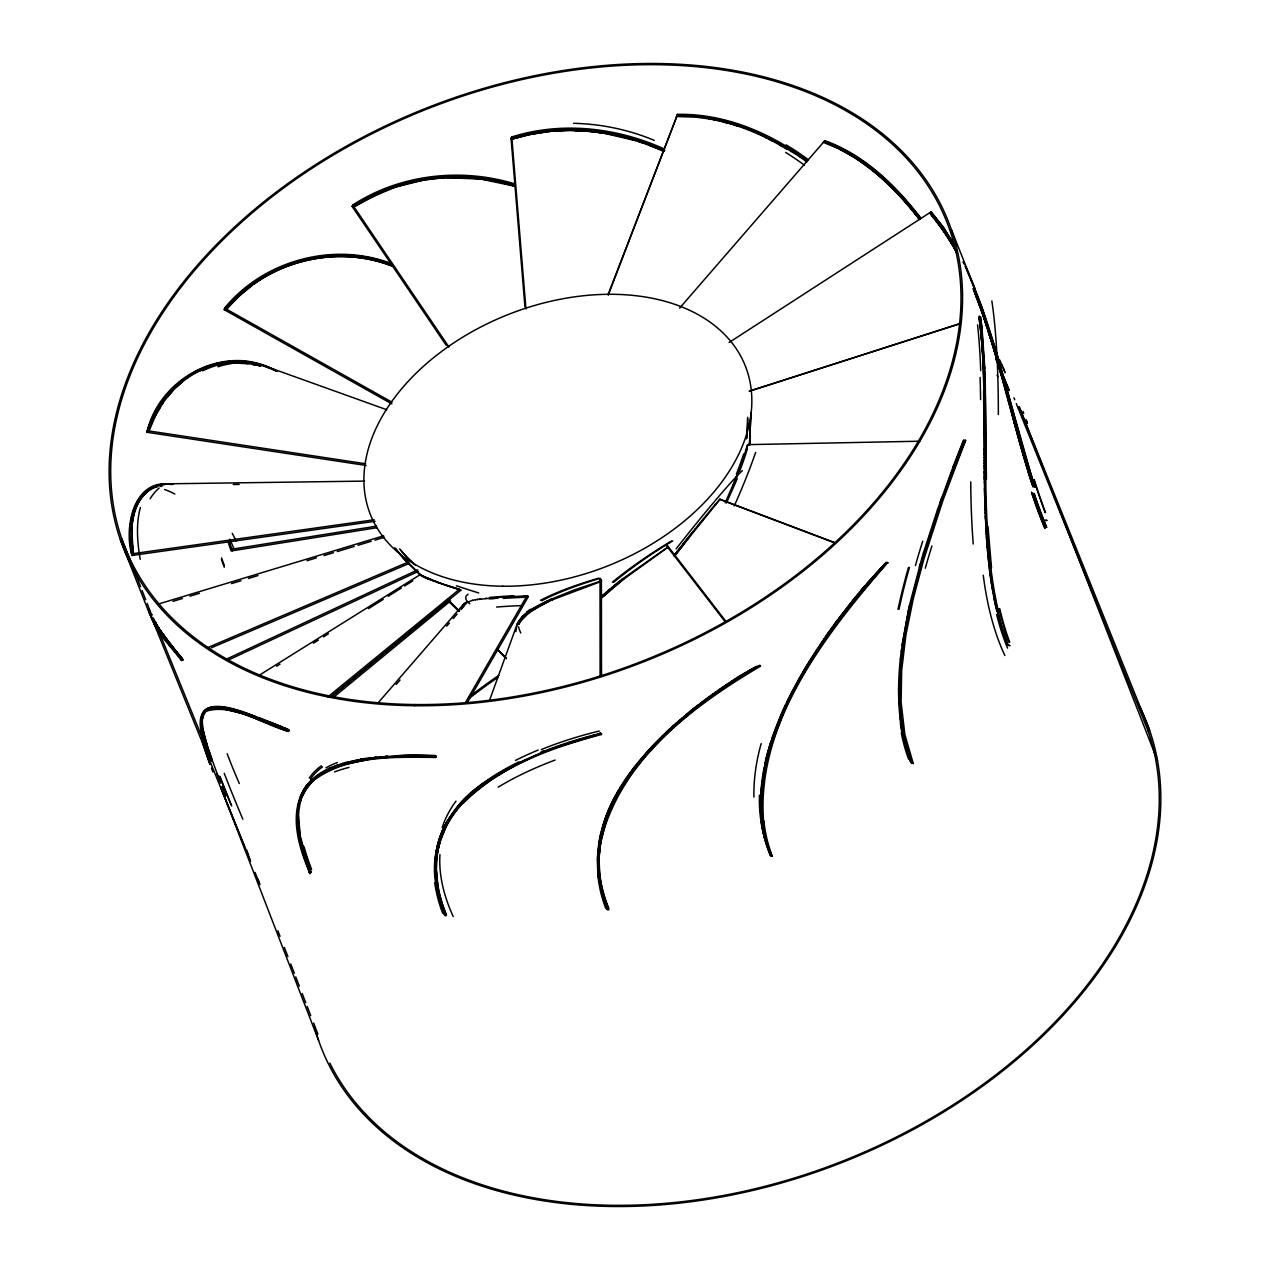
<?xml version="1.0" encoding="UTF-8"?>
<svg xmlns="http://www.w3.org/2000/svg" width="1270" height="1270" viewBox="0 0 1270 1270"><rect width="100%" height="100%" fill="white"/><g stroke="black" fill="none" stroke-linecap="round" stroke-linejoin="round"><path stroke-width="1.5" d="M900.319 659.098C896.747 693.69 898.001 729.79 910.892 762.492L913.257 763.524L904.859 734.631L901.097 702.024L901.636 670.735L905.859 635.349L913.368 598.361L923.988 558.705L943.165 499.745L965.629 440.293L963.597 440.293L962.819 442.182M148.495 608.87C153.067 629.158 169.196 644.557 181.594 660.511L183.055 659.876L182.229 658.479L168.545 641.699M899.731 685.721L900.001 701.929M899.795 691.737L899.779 683.117M447.675 820.452C430.355 848.392 432.578 884.031 444.833 913.447L444.389 914.94L445.722 915.908L446.167 914.4C435.753 888.698 432.086 858.726 443.309 832.628M436.404 867.489C435.959 839.867 449.913 813.594 470.313 795.512M898.604 688.245L900.716 722.979M298.894 802.37C294.322 826.056 301.323 850.805 310.991 872.268L310.039 873.617C298.577 847.074 287.925 812.641 305.8 786.447C338.455 752.396 392.652 755.952 435.721 757.396L436.308 756.348L434.975 755.523L432.451 755.412A183.928 53.959 9.2 0 0 403.447 755.174L364.411 758.571M300.339 802.259C294.799 825.976 302.593 850.186 310.991 872.268L309.435 868.251M131.762 532.209L133.588 555.244L131.62 540.131L131.731 524.7L133.953 511.889L138.255 501.063L144.542 492.601L152.844 486.712L162.449 483.965L172.974 484.394M297.339 814.816L299.529 837.232M298.45 816.023L300.625 838.486M147.114 492.014C133.032 503.872 130.921 524.208 131.985 541.449M899.779 683.133C904.605 598.916 934.196 517.144 965.597 440.293M899.89 683.927L901.795 657.13M131.794 530.669C131.937 513.048 139.176 491.49 158.067 486.426M900.112 675.243L900.446 669.925M227.87 541.337L231.108 550.974L376.634 527.764M232.41 550.767L229.124 541.004M461.947 607.743L464.645 603.298L472.583 600.329M461.962 607.552L462.963 604.822L466.233 602.393M750.935 413.956L749.49 444.564L750.967 412.544M750.38 436.515L749.554 445.024M750.316 436.451L749.443 444.96M202.343 719.153L203.613 713.724L206.931 709.914L212.455 708.057L220.377 708.104L244.761 714.216L288.242 731.409L289.354 730.504L283.861 727.567M900.303 659.13L901.24 650.97M901.97 653.764L908.955 612.045L920.242 566.912M599.948 846.217L598.868 862.394L599.916 878.554M901.24 650.986L909.177 606.393L921.766 558.482M903.018 645.557L910.177 606.425M901.97 645.493L909.193 606.361M297.91 807.704L298.101 806.339M600.091 845.264L606.631 819.023M437.182 853.535L440.341 840.613L445.437 828.278M299.228 807.545L299.45 806.196M599.742 838.248L597.519 857.726L598.487 877.935M765.08 762.873L760.746 793.226L761.556 820.865M764.048 767.747C758.714 796.75 757.793 830.659 772.192 856.313L768.731 850.456M601.599 836.676L599.011 856.52L599.773 876.951M391.906 403.923L224.266 309.705L224.599 308.134C263.89 259.985 334.407 241.125 392.24 263.954M394.272 266.875C336.28 242.872 264.922 261.795 225.457 310.372C262.43 261.477 333.343 242.237 390.747 263.938M600.662 833.977L597.821 855.377L598.154 874.871M600.281 837.533C607.727 796.719 635.111 762.667 664.035 734.314M765.032 763.048L765.635 760.397M522.272 616.76L517.223 623.872L515.842 631.619M602.17 835.93C623.633 757.777 693.833 705.533 760.476 666.178L759.889 665.417C744.188 671.735 729.567 682.974 715.121 692.452M765.572 760.682C777.208 712.549 802.529 669.036 830.977 628.952M149.177 609.33C152.606 629.507 170.323 644.271 181.594 660.511M298.879 802.386L299.942 798.576M766.143 758.317L769.414 746.347M601.266 833.231C616.918 775.144 663.305 731.917 710.105 697.325M747.49 445.643L747.76 444.675M300.339 802.275C303.927 787.241 316.055 775.748 329.851 769.683M919.321 566.912L920.115 564.102M921.75 558.514L923.433 552.926M746.03 450.723L746.347 449.675M923.417 552.958L937.45 509.873M300.688 801.005L301.069 799.751M926.846 544.703L931.18 531.098M770.144 743.934L770.922 741.521M516.445 626.015C519.875 615.966 529.796 610.33 538.512 605.345M931.164 531.114L947.912 482.679M771.827 742.966L784.511 710.073M299.926 798.592C304.403 783.638 317.436 772.986 331.502 767.35M935.593 517.731L936.482 515.08M771.716 739.092L783.241 709.851M937.435 509.905L953.167 466.693M742.871 459.47L747.57 444.643L919.766 441.214M366.077 465.455L146.955 432.276C159.671 386.048 209.867 351.06 257.461 365.347M742.871 459.486L742.061 461.788M940.086 502.317L941.848 497.348M146.955 432.181C159.274 377.523 225.996 341.789 276.447 371.046M942.642 497.332L944.404 492.411M489.347 700.865L516.287 626.57M742.061 461.788L737.06 474.932M300.339 797.369L300.784 796.163M947.896 482.727L957.945 456.12M606.996 818.023L614.87 800.036M948.769 480.346L949.643 477.996M951.389 473.281L952.23 471.059M608.108 294.513L677.577 114.364C724.757 113.411 770.239 132.874 807.625 160.607M608.251 295.116L677.577 114.364M736.933 476.266L738.521 472.218M957.945 456.089L959.548 452.009M737.473 474.901L737.997 473.567M959.548 452.025L963.597 440.293M737.584 473.615L733.06 484.68M735.394 479.06L735.949 477.679M735.298 480.362L734.171 483.14M733.06 484.695L725.218 502.793M302.403 796.115L306.594 788.337L313.277 780.542M513.937 183.642C460.439 167.465 399.844 174.45 352.727 205.01L352.123 206.391L446.262 345.376M515.398 185.087C461.677 168.704 398.796 174.689 352.806 207.423L381.317 192.389M443.659 831.818C452.374 811.578 468.376 795.433 486.061 782.749M784.384 707.374L785.527 704.898M785.638 707.596L798.131 682.847M154.892 417.036L148.463 432.498L149.161 428.863A183.928 117.697 70.1 0 1 159.75 406.67L161.83 403.32M301.768 793.813L306.927 785.13L312.118 779.415M786.702 702.421L805.386 667.845L829.278 631.333M137.128 503.269L143.065 494.173M154.876 417.068L155.797 415.226M794.02 690.531C773.351 730.377 757.491 775.668 762.905 821.198M155.781 415.258L156.734 413.433M615.617 795.449C602.043 819.864 594.741 848.392 598.345 876.348M795.099 688.229C817.88 646.239 846.137 607.282 878.284 571.96M156.718 413.464L159.687 408.257M519.668 622.522L518.668 624.475L521.002 620.506M616.982 796.068L630.682 774.351M478.187 786.876C447.834 808.879 428.72 847.28 435.959 884.857M446.707 822.119C438.674 836.089 434.737 852.297 435.086 868.378M798.624 681.752L818.674 648.748L845.09 611.6M157.67 411.718L162.83 403.32M616.696 793.528L630.73 771.89M434.372 756.555L434.975 755.523M465.614 702.326L526.907 595.932L528.431 596.44L467.011 703.056M447.183 821.753L450.786 815.546M448.183 820.102L458.025 806.037M664.194 148.955C616.903 127.508 561.721 121.142 511.778 136.969L511.048 138.081L524.954 307.007M511.889 138.208L511.159 139.335L530.939 134.239L551.196 131.27L569.944 130.397L589.994 131.366M520.16 621.728L527.336 614.045L539.972 605.806M161.83 403.32C182.594 368.935 227.854 351.711 265.763 366.3L386.636 409.702M162.798 403.352C172.561 388.826 186.182 376.714 202.311 369.745M308.943 872.363L309.912 870.998L308.356 866.981M451.437 815.197C475.377 782.193 513.778 763.318 550.974 749.205M830.548 629.555L832.675 626.586M832.279 627.126L837.867 619.522M834.025 624.729L857.615 594.408M841.756 615.982C798.719 675.291 754.602 745.633 762.302 822.277M838.978 618.045L855.901 596.487M674.783 555.847L676.751 553.275M632.222 769.874L649.605 749.078M842.454 615.251L850.154 605.091M673.767 555.847L677.942 550.45M676.227 553.958L682.704 545.624M674.767 554.545L678.878 549.259M677.736 552.005L678.72 550.736M635.048 768.461L649.589 751.046L665.385 734.743M679.879 549.243L684.72 543.052M845.995 610.632L851.852 602.948M678.704 549.481L679.799 548.084M679.704 548.195L683.752 543.084M683.593 544.481L685.736 541.766M682.625 544.512L684.784 541.798M685.482 542.1L689.292 537.289M686.752 540.48L687.784 539.194M684.514 542.131L685.816 540.512M688.816 537.908L720.106 499.237L835.009 542.703M686.419 539.75L687.387 538.543M685.467 540.941L690.991 534.083M851.376 603.806L887.333 562.785C827.611 632.428 755.348 721.868 763.651 822.611M853.138 601.345L877.84 572.452L887.238 562.467L888.333 562.88M167.481 396.97L172.498 391.112M688.34 537.353L689.308 536.162M691.959 532.876L693.166 531.4M690.277 534.956L692.198 532.574M692.928 531.67L695.087 529.034M694.88 529.272L698.754 524.526M699.722 523.335L703.675 518.525M714.756 505L719.979 499.237M697.96 525.494L699.865 523.161M703.564 518.652L715.296 504.333M857.456 594.582L864.648 586.057M521.779 619.506L529.145 612.632M861.06 590.28L880.872 568.007L887.238 562.467L884.11 565.721M224.266 309.705C263.604 262.049 333.296 241.665 391.462 264.192M225.457 310.372L238.093 297.116L251.857 285.655M679.625 308.118L824.849 140.652C864.505 154.908 895.731 185.499 921.004 218.281M377.762 703.262L463.439 604.298M315.293 777.907L317.865 774.938M396.161 684.498L400.05 680.021M446.675 626.142L449.342 623.046M453.2 618.585L457.073 614.108M460.915 609.679L464.852 605.155M866.457 583.962L886.254 562.372L887.333 562.785M225.79 308.8L238.458 295.592L252.27 284.131M459.311 804.561C475.694 786.098 496.935 772.716 518.89 761.825M650.97 749.522C619.284 783.066 594.535 828.103 599.599 875.538M652.224 748.157L669.353 730.964M650.859 747.712L668.004 730.552M880.078 570.024L881.872 568.103M463.106 803.418C500.158 766 551.672 747.633 601.535 734.489L600.154 732.965L601.535 734.489M916.257 214.757C891.715 183.88 861.584 155.337 823.833 141.811C859.314 155.75 891.937 183.864 915.972 215.043M824.849 140.652L824.341 141.16C864.076 155.305 895.398 185.833 920.734 218.583M143.812 493.347L152.765 486.743L163.465 483.87L364.569 481.108M601.202 598.313L623.951 578.914M522.811 616.22L527.717 612.092M666.575 733.6L671.37 729.091M665.21 733.203L670.02 728.678M176.482 387.064L182.039 382.143M603.155 596.471L611.584 588.962M601.805 596.281L610.251 588.804M670.671 729.742L673.402 727.234M669.29 729.345L674.1 724.979M602.361 595.757L622.649 578.803M671.37 727.44L693.023 709.009L715.978 691.864M672.751 727.821L696.547 707.628L722.154 688.8M471.122 794.782L492.903 778.05L521.335 761.984M674.418 726.297L675.449 725.376M676.481 724.456L677.513 723.535M675.132 724.043L676.18 723.122M678.561 722.614L679.609 721.693M677.227 722.201L678.275 721.297M680.672 720.773L681.72 719.852M679.323 720.376L680.387 719.455M314.135 780.034C286.766 804.069 298.656 844.359 310.039 873.617M682.8 718.931L690.515 712.486M681.45 718.55L682.546 717.614M612.68 588.042L613.775 587.105M683.641 716.693L684.736 715.772M611.346 587.883L612.457 586.962M180.784 381.714L185.15 378.254M685.848 714.851L686.959 713.931M614.902 586.184L621.713 580.676M318.595 1040.416L221.599 789.416L222.901 788.352L222.171 786.86L220.885 787.924L244.634 846.693M332.343 696.166L449.644 599.583M334.597 696.404L450.58 600.9M314.341 779.859C349.044 754.904 394.954 757.206 435.721 757.396M613.569 586.026L620.411 580.549M287.099 730.282L288.211 729.361L265.478 720.28M327.946 696.849L459.391 589.312L460.899 590.169L332.248 695.42M688.07 713.01L689.181 712.105M691.626 711.565L692.753 710.66M690.293 711.2L691.42 710.295M693.88 709.755L695.007 708.85M692.547 709.39L698.262 704.898M696.15 707.946L699.579 705.263M623.062 579.628L668.036 547.211M621.776 579.485L667.639 547.195M479.076 786.178L482.743 783.415M700.881 704.247L705.279 700.913M699.516 703.929L703.913 700.595M705.263 699.595L708.803 696.992M706.58 699.945L737.06 678.974M711.295 696.468L712.486 695.611M709.978 696.119L711.168 695.261M713.676 694.753L714.867 693.896M712.375 694.404L713.565 693.563M716.074 693.039L717.28 692.182M253.825 284.21C293.576 255.27 348.123 248.317 393.795 266.716M487.013 782.066L511.604 766.969L540.036 753.554M254.238 282.702L260.255 278.638M718.725 691.166L729.837 683.641M717.391 690.864L728.52 683.339M722.709 688.372L734.568 680.561M188.182 376.079L189.738 375.063M731.949 682.26L742.617 675.513M729.123 342.471L931.18 211.804L943.34 227.139L954.421 244.84M730.647 681.958L741.331 675.227M352.123 206.391L376.095 193.342L402.463 183.817M352.806 207.423L365.744 199.819M533.241 609.806L549.577 600.98M353.409 206.042L373.967 194.627L396.97 185.499M735.584 679.926L759.889 665.417M258.969 675.418L420.354 574.564M368.443 608.663L383.254 599.376M388.175 596.281L401.336 588.026M404.638 585.962L412.861 580.803M276.638 666.258L280.003 664.146M313.404 643.192L318.405 640.048M323.421 636.921L328.422 633.778M531.812 609.283L548.1 600.567M737.711 678.577L759.222 665.909L760.476 666.178M261.112 277.892C299.529 253.73 349.282 248.983 391.604 265.319M743.347 673.989L745.887 672.465M746.919 672.909L757.714 666.623M747.792 671.338L756.46 666.353M541.004 605.266L553.228 599.297M539.528 604.806L551.783 598.9M196.056 371.316L197.66 370.459M367.951 198.66L394.954 187.261L422.656 180.308M522.462 761.428L525.875 759.809M199.041 371.253L200.676 370.475M226.33 659.209L417.751 569.849M228.394 660.019L418.259 571.389M527.018 759.269L528.177 758.73M550.736 600.44L601.408 581.374M549.259 600.027L573.357 590.248L600.377 581.2M328.628 768.62L330.041 767.985M529.336 758.206L537.623 754.57M180.864 659.289L182.229 658.479M206.899 647.97L407.797 562.277L409.083 563.483L211.312 647.827M202.581 368.157L204.232 367.459M539.036 753.967L542.481 752.538M331.486 767.366L342.424 763.461M540.004 753.316L548.561 750.125M541.115 751.903L543.576 750.919M383.73 191.389C425.006 174.546 471.995 173.291 514.54 186.182L481.092 179.086L446.421 177.705M542.385 752.364L553.418 748.284M334.502 766.159L337.582 765.032M549.656 749.538L600.154 733.949M552.418 748.649L555.895 747.363M205.899 366.792L209.264 365.585M554.958 747.712L563.388 744.712M557.53 746.776L565.69 743.934M565.499 743.998L568.182 743.093M568.007 743.156L582.152 738.743M749.506 391.049L959.025 323.882M978.9 317.5L980.408 317.024L982.075 329.041L984.837 368.443M749.268 391.287L959.199 323.977M981.805 342.837L979.122 317.595L980.615 317.103L981.853 326.962M569.071 742.744L599.091 734.108M511.159 139.335L528.161 134.826L545.56 131.889M342.011 765L373.745 758.396M511.048 138.081C561.181 122.095 616.601 128.492 664.067 150.082M397.812 185.071L417.735 180.086M159.306 603.774L383.635 535.813M172.99 601.329L182.435 598.472M189.992 596.17L199.422 593.312M231.521 583.597L240.967 580.739M248.507 578.437L257.953 575.58M307.038 560.705L316.468 557.847M324.025 555.561L333.47 552.704M337.248 551.561L354.235 546.417M358.013 545.274L371.221 541.258M374.999 540.115L384.445 537.258M342.392 763.461L345.773 762.492M156.543 486.458C128.619 495.411 127.651 531.447 131.969 555.466L375.079 521.271M584.629 738.013L601.535 733.504M403.844 183.436L414.941 180.673M345.789 762.492L364.426 758.571M214.471 364.014L217.964 363.172M348.805 763.048L350.568 762.587M1017.699 407.511L1019.318 406.956L1157.51 760.667M217.646 364.76L215.9 365.157L231.775 362.855L249.603 363.839M472.583 600.329L475.567 599.726M416.179 180.356L423.339 179.038M356.632 759.952L358.553 759.587M418.814 179.832L440.865 176.927L462.28 176.355M475.551 599.726L502.555 597.011M360.521 759.222L362.49 758.889M424.053 180.07L425.466 179.848M424.736 178.816L426.148 178.594M231.235 549.323L376.618 526.145M477.187 599.44L478.028 599.313M367.681 759.238L369.681 758.936M426.863 179.626L431.07 179.054M159.528 485.823L160.544 485.664M161.036 485.791L162.036 485.648M427.545 178.371L434.562 177.467M171.894 484.489C134.128 477.504 123.952 526.002 131.54 553.895L374.158 519.779M479.79 599.043L480.695 598.932M371.713 758.65L402.558 756.19M432.467 178.88L439.515 178.165M374.523 757.19L376.618 756.952M548.068 131.588C587.645 127.238 628.015 135.08 664.131 151.463M485.632 598.345L486.68 598.233M435.975 177.308L442.976 176.72M489.267 598.821L491.331 598.614M494.586 598.329L498.015 598.059M495.713 598.233L496.856 598.154M385.286 756.158L387.525 755.983M440.896 178.054L442.278 177.959M388.826 756.904L391.081 756.761M443.659 177.863L445.04 177.784M502.539 597.011L526.907 595.932M444.357 176.625L445.738 176.546M506.397 596.805L507.603 596.741M395.7 756.475L398.018 756.364M447.119 176.482L448.5 176.419M520.43 596.773L521.748 596.709M527.082 596.503L528.431 596.44M402.511 756.19L409.511 755.999M449.882 176.371L459.534 176.292M676.878 115.173C724.106 114.125 769.636 133.509 807.101 161.195M233.267 484.505L239.189 484.426M409.464 755.999L411.861 755.967M411.813 755.967L416.592 755.936M416.623 755.936L436.308 756.348M1044.924 520.382L1046.623 520.382M1045.289 520.398L1046.972 520.414M419.005 755.952L421.434 755.967M572.087 129.397L574.945 129.445M1007.396 645.096L1009.761 645.573L1007.396 645.096L1004.3 636.762L995.299 604.377M460.772 176.466L487.537 178.721L512.683 184.277M463.613 176.562L489.267 179.245L514.398 185.134M241.062 361.315L258.81 364.157L277.479 371.396M240.728 362.887L247.856 363.569M696.23 117.205L676.386 116.475L679.545 115.633A183.928 155.686 45.3 0 1 709.39 118.142L740.077 126M696.198 117.205L708.739 118.856M591.423 131.508L592.852 131.651M594.265 131.81L595.693 131.985M597.106 132.159L601.377 132.763M146.939 430.657L365.601 463.772M602.043 131.794L630.872 138.081L657.717 147.495M602.79 132.969L635.603 140.605M708.676 118.856C736.584 123.523 763.143 134.636 787.162 149.447M432.435 580.199L419.989 574.58L402.034 556.72L395.891 549.021M713.676 119.761L716.185 120.269M254.921 364.855L251.397 364.141L256.635 365.252M771.446 855.059L770.096 854.726M723.948 122.063L726.535 122.745M258.381 365.697L260.128 366.173M460.899 590.169L444.167 584.899M259.159 365.823L260.858 366.331M459.391 589.312L436.817 582.327M456.962 588.566L453.422 587.454M734.25 124.984L736.822 125.809M452.676 587.216L446.516 585.216M638.334 141.478L644.049 143.399M440.849 583.295L443.754 584.295M441.817 583.628L442.77 583.962M254 716.931C239.84 714.137 205.518 695.452 202.279 720.328C202.66 733.758 207.677 746.49 211.852 759.111M740.045 125.984L757.73 132.937M440.753 583.263L424.815 577.056M255.445 717.423L259.128 718.741M257.397 718.121C243.014 715.581 197.501 691.213 201.787 724.043M438.88 582.597L439.801 582.93M823.341 142.319L838.263 148.526L853.075 156.67M256.318 716.915C202.978 694.706 188.039 707.311 209.867 758.793M645.493 143.923L646.938 144.431M263.557 719.566C232.362 707.596 184.674 689.419 206.851 744.95M259.048 718.709L268.526 722.217M437.975 582.279L432.943 580.898M265.763 366.3L269.161 367.586M258.048 717.534L281.718 726.678M823.833 141.811L838.724 148.034L853.503 156.226M260.906 719.376L278.622 726.138M436.372 581.692L428.895 579.311M648.367 144.97L659.717 149.511M745.141 127.81L747.665 128.762M719.455 499.269L834.12 542.655M270.494 722.963L289.354 730.504L280.733 726.98M652.05 145.209L664.766 150.574L661.924 149.304M750.189 129.762L752.713 130.778M429.197 579.422L421.132 575.707L423.116 576.77M288.242 731.409C261.842 723.948 231.712 702.135 204.264 711.787C195.548 726.646 206.708 745.03 210.598 760.285M428.292 579.056L423.72 577.056M659.114 148.082L660.527 148.685M661.114 150.114L663.908 151.352M606.441 907.732L608.012 909.828L606.584 909.193L606.076 904.145M757.761 132.953L777.97 143.081L799.814 156.781M760.333 134.112L762.873 135.303M423.497 576.453L419.989 574.58M274.193 369.776L275.844 370.57M764.778 137.128L767.302 138.382M767.937 137.763L770.445 139.049M769.826 139.652L772.35 140.97M224.599 308.134L391.922 402.177M779.796 145.082L782.272 146.51M790.194 150.384L792.591 151.94M855.091 157.94C879.967 173.879 900.779 195.421 918.797 218.662M855.52 157.496C880.364 173.514 901.128 195.12 919.115 218.424M799.783 156.766L802.195 158.448M802.164 158.432L806.894 161.861L804.545 160.147M446.167 914.4L444.833 913.447M913.257 763.524L910.892 762.492L909.336 758.412M409.083 563.483L405.32 560.038L420.259 574.77L402.733 557.466M407.797 562.277L404.066 558.816M447.834 600.726L459.089 611.299M451.104 602.901L459.359 611.029M447.342 599.503L458.533 610.695M497.697 649.875L506.079 658.273M497.888 649.843L506.254 658.241M403.368 558.133L394.764 547.703M496.681 648.922L506.381 658.733M931.005 212.058L943.213 227.346L954.341 244.999M929.64 212.947L936.387 220.901M930.974 214.424L946.547 235.204M183.055 659.876L176.53 651.716M181.864 658.495L176.26 651.827M181.038 657.098L178.737 654.383M177.657 653.51L169.323 643.144M175.133 650.446L163.195 634.444M174.339 649.033L163.639 635.079M936.546 220.662L929.815 212.693L940.292 225.663L950.278 241.237M917.75 217.297L919.496 219.567M918.019 216.995L919.766 219.266M667.544 545.719L725.694 621.093M666.448 545.655L724.503 620.919M937.498 222.313L944.07 231.458M168.418 641.969L161.48 632M937.657 222.091L953.357 246.237M167.656 640.524L160.877 631.111M163.481 635.27L162.322 633.206M161.782 632.857L160.671 630.809M161.592 632.587L157.115 625.681M161.369 632.269L160.131 629.999M352.727 205.01L448.913 346.996M160.591 631.095L154.892 621.824M159.829 629.968L158.432 627.396M159.512 629.079L158.782 627.952M945.15 233.061L955.262 249.984M158.766 628.317L155.702 622.919M158.417 627.777L155.575 622.713M947.388 236.188L953.294 246.428M156.813 625.173L154.67 621.093M950.849 241.887L955.342 249.841M154.511 620.808L155.829 623.491M155.289 622.221L154.765 621.268M953.881 247.475L954.484 248.539M953.945 247.301L955.707 250.523M955.072 249.619L955.659 250.698M956.246 251.793L956.834 252.889L956.294 251.619M154.257 620.347L153.559 618.998M153.686 619.268L154.162 620.173M154.337 620.776L153.464 619.046M153.972 620.062L153.543 619.22M153.13 618.141L152.733 617.331M965.263 266.208L981.916 307.165L998.585 359.474M965.295 266.113C997.252 336.756 1011.015 413.591 1034.986 486.981M999.792 360.045L1001.728 364.823M1001.808 364.649L1002.713 367.109M1002.792 366.935L1004.649 371.634M1003.268 368.078L1003.76 369.205M1004.237 370.348L1005.141 372.761M151.717 615.045L151.305 613.997M155.321 622.602L211.773 761.301M216.98 774.081L220.694 783.209M153.829 623.173L249.809 859.298M1013.952 397.812L1014.73 399.748M246.126 850.36L250.571 861.377M255.032 872.395L258.747 881.571M1019.27 407.114L1149.62 730.361M1148.175 731.123L1016.27 403.574M951.357 229.584L974.884 288.512M973.122 288.449L973.63 289.703M163.465 483.87L163.973 485.156M973.677 289.83L974.169 291.084M973.455 289.274L974.677 292.354M1008.174 645.096L1001.204 624.681L995.315 600.774M121.777 538.877L131.921 564.69M133.366 568.373L140.605 586.803M142.065 590.486L145.685 599.71M147.13 603.393L150.749 612.616M120.332 539.639L149.955 614.982M912.13 763.397L905.208 741.299L900.954 715.867M974.122 290.957L977.122 298.767M220.012 781.352L208.978 751.443M974.614 292.227L975.662 294.91M222.171 786.86L225.742 796.084M246.459 849.598L248.602 855.139M257.889 879.126L260.033 884.65M277.892 930.783L280.035 936.323M284.321 947.388L287.893 956.612M290.751 963.993L294.322 973.217M295.751 976.916L299.323 986.139M302.181 993.521L305.752 1002.744M307.181 1006.427L310.753 1015.667M313.611 1023.048L317.897 1034.113M974.471 291.878L976.63 297.466M975.106 293.497L981.44 310.61L977.471 299.752M151.209 613.759L151.765 615.188L151.416 614.204M910.463 758.539L912.019 762.619C902.7 739.092 899.477 713.534 899.684 688.34M976.566 297.355L980.472 307.896M976.471 297.116L977.614 300.069M977.535 299.942L979.059 303.974M978.964 303.847L980.011 306.594M979.916 306.483L983.726 317.214M980.853 309.118L981.885 311.88M981.313 310.436L983.393 316.262M981.774 311.769L982.805 314.547M982.234 313.103L982.694 314.436M209.756 753.713L209.233 752.189M983.155 315.77L989.965 336.375M983.615 317.119L985.075 321.231M209.026 751.602L207.994 748.506M984.059 318.468L984.949 321.119M208.724 750.697L208.232 749.221M984.25 319.008L985.949 323.882M985.202 321.866L988.568 331.93M1033.256 486.791L1031.24 480.536M202.216 726.948L208.042 748.617M985.822 323.786L986.695 326.453M986.139 324.739L987.076 327.628M1034.637 486.95L998.395 359.41M1032.907 486.791L1032.002 483.997M1032.732 485.188L1031.605 481.711M1031.637 482.838L1032.145 484.457M1031.399 482.124L1029.779 476.98M1031.78 483.283L1030.145 478.155M987.568 329.136L989.425 334.629M1030.859 479.361L1031.367 480.949M987.996 330.517L995.299 353.965M1030.494 478.187L1030.986 479.774M988.425 331.835L991.949 342.757M1030.113 477.012L1030.621 478.584M989.266 334.534L990.87 339.296M1029.859 476.186L1029.002 473.44M1030.24 477.393L1029.383 474.631M1029.399 475.79L1029.906 477.377M1029.033 474.599L1029.525 476.186M990.108 337.248L991.775 342.217M1028.637 472.234L1029.113 473.789M1028.779 473.773L1027.922 470.995M1029.16 474.98L1028.303 472.202M1028.271 471.027L1028.748 472.583M990.949 339.947L993.553 348.075M1027.525 468.614L1028.001 470.138M1027.906 469.821L1028.367 471.361M1027.557 469.789L1028.033 471.345M991.775 342.678L992.6 345.392M1027.16 467.392L1027.62 468.916M1027.287 468.9L1026.096 464.915M1027.668 470.122L1026.462 466.138M992.775 345.488L993.6 348.218M1026.874 466.455L1026.065 463.725M1027.255 467.693L1026.43 464.947M993.394 348.059L995.14 353.965M1025.763 462.74L1024.969 460.042M1026.144 463.979L1025.334 461.264M1025.366 462.47L1025.811 463.963M1025.731 463.693L1026.176 465.201M1025.001 461.232L1025.446 462.724M994.235 350.869L1001.284 375.491M1024.604 458.787L1025.033 460.248M1024.239 457.549L1024.652 458.994M1024.271 458.756L1024.699 460.232M1024.636 459.994L1025.065 461.486M996.029 356.441L996.839 359.188M995.045 353.6L997.887 362.823M1024.287 457.74L1023.509 455.057M1023.906 457.517L1024.334 458.978M995.839 356.346L998.744 365.792M1023.144 453.803L1023.556 455.216M1023.541 456.263L1023.969 457.724M1023.175 455.025L1023.604 456.454M1022.413 451.294L1023.191 453.946M1022.461 452.501L1022.874 453.93M1022.826 453.771L1023.239 455.2M1022.445 451.39L1017.873 435.181M1022.128 451.374L1021.016 447.437M1022.096 451.247L1022.493 452.66M997.426 361.855L999.585 368.76M998.204 364.585L1000.427 371.729M1020.286 444.881L1021.397 448.818M998.982 367.316L1000.522 372.777M999.966 370.126L1001.506 375.587M1019.874 442.373L1020.239 443.643M1019.159 439.801L1019.524 441.087M1019.556 442.309L1020.635 446.103M1001.252 374.682L1002.268 378.317M1018.334 437.928L1019.207 441.023M1019.096 440.674L1019.874 443.405M133.556 555.133L132.62 550.18M131.969 555.466L131.54 553.895M1002.093 377.65L1003.792 383.778M1001.062 374.713L1002.046 378.222M1016.984 432.022L1018.08 435.912M1017.397 434.562L1018.476 438.452M1001.887 377.682L1002.792 380.952M1003.729 383.588L1005.364 389.509M1013.254 418.449L1016.333 429.641M1016.27 429.403L1017.095 432.419M1002.713 380.651L1003.554 383.683M1015.54 426.768L1015.905 428.085M1016.683 431.943L1017.572 435.181M1016.048 429.657L1016.81 432.419M1005.284 389.239L1006.983 395.414M1003.522 383.603L1005.141 389.525M1014.873 425.371L1016.317 430.641M1006.777 394.684L1008.269 400.113M1012.492 415.623L1013.73 420.179M1005.046 389.144L1005.951 392.493M1007.793 398.367L1012.65 416.211M1014.159 422.735L1015.286 426.879M1005.776 391.858L1006.761 395.446M1012.714 417.433L1014.524 424.085M1006.523 394.573L1013 418.465M998.522 612.061C980.091 531.765 988.124 448.627 984.409 367.046M997.68 611.426L996.331 605.568M996.918 611.442L995.823 606.742M995.616 605.79L995.045 603.186M996.125 604.663L995.061 599.567M995.093 603.361L994.061 598.361M994.299 599.567L994.553 600.774M994.823 598.361L995.093 599.742M994.585 597.138L994.854 598.503M994.077 598.424L993.124 593.423M992.156 583.232L994.6 597.249M994.108 594.693L994.346 595.916M993.124 593.455L992.664 590.883M992.457 589.613L992.68 590.979M992.235 588.327L992.473 589.74M993.013 588.486L992.362 584.517M992.013 587.042L992.251 588.486M991.806 585.756L992.045 587.232M991.6 584.47L991.838 585.978M991.394 583.184L991.632 584.724M991.949 581.93L992.188 583.47M991.441 583.454L990.616 577.961M991.743 580.628L991.981 582.2M991.235 582.184L990.425 576.644M437.737 884.174L436.467 871.188M436.404 883.253L435.404 874.855M991.791 580.93L990.632 572.722M991.6 579.66L990.346 570.484M979.122 317.595L980.599 329.613M990.489 577.072L989.552 570.008M990.314 575.786L989.266 567.722M990.457 571.389L989.679 564.975M901.224 718.312L901.827 723.09M990.124 568.706L989.362 562.213M989.393 568.674L987.425 549.751M991.505 567.833L987.981 526.336M989.076 566.007L986.965 544.227M132.715 549.18L132.128 543.338M989.489 563.356L987.901 547.037M989.06 559.324L989.203 560.673M981.646 327.231L985.218 378.635L986.441 479.187M988.917 557.975L987.457 541.512M980.805 331.66L982.615 354.409M900.7 713.438L901.065 716.772M900.493 710.994L900.827 714.343M987.282 548.148L986.758 541.464M511.778 136.969L525.939 308.959M987.758 545.306L985.837 512.858M900.303 708.533L900.605 711.883M987.361 540.115L987.06 535.956M986.838 542.449L985.298 515.906M986.647 540.067L986.361 535.908M982.107 346.821L983.186 365.252M900.414 709.422L900.001 703.564M435.277 873.014L435.34 873.935M986.885 533.162L986.965 534.559M986.187 533.114L986.282 534.511M986.711 530.352L986.79 531.765M986.012 530.304L986.107 531.717M982.678 355.584L982.742 356.775M986.631 528.955L986.393 524.716M985.853 527.494L985.933 528.907M900.255 706.945L899.7 693.483M982.821 357.965L982.885 359.172M985.71 524.669L985.79 526.082M982.948 360.378L983.012 361.585M983.059 362.823L984.313 407.067M986.107 519.144L985.393 499.602M983.234 366.49L983.393 370.221M985.441 519.097L985.187 512.874M982.774 363.966L982.869 366.427M983.44 371.491L983.583 375.285M985.758 510.794L985.552 505.206M985.202 513.509L984.488 488.251M985.091 510.731L984.901 505.127M983.631 376.555L983.678 377.841M983.71 379.127L983.758 380.413M985.504 503.698L985.314 496.792M983.79 381.698L983.837 383M984.869 503.73L984.377 482.235M983.869 384.286L983.901 385.604M985.329 497.57L985.171 491.172M983.932 386.905L983.964 388.223M985.25 494.506L985.044 485.267M983.996 389.541L984.028 390.858M984.059 392.192L984.202 400.082M983.599 390.779L984.091 449.961M984.996 482.187L985.06 485.505M984.996 482.679L984.869 474.25M984.917 477.044L984.949 479.822M984.234 401.431L984.266 404.241M984.901 476.012L984.774 465.884M984.393 482.584L984.298 476.075M984.345 479.727L984.282 474.154M984.282 405.4L984.409 416.179M984.329 408.083L984.361 410.766M984.377 412.75L984.456 421.624M984.25 471.361L984.282 474.536M984.266 472.996L984.218 468.392M984.742 462.185L984.79 466.788M984.726 460.311L984.742 463.106M984.187 465.788L984.218 468.567M984.456 421.37L984.663 451.961M984.679 454.739L984.726 460.645M984.504 427.117L984.52 429.863M984.663 451.421L984.694 456.025M984.171 462.994L984.202 466.852M984.155 460.216L984.171 463.788M984.139 457.422L984.155 460.708M984.107 453.041L984.139 457.644M984.091 449.088L984.123 454.644M601.408 579.422L601.488 676.45M600.027 579.168L600.107 676.037M415.195 564.912A84.614 20.653 30.7 0 1 400.939 550.307M413.75 563.689A84.868 21.018 30.8 0 1 399.621 548.91M478.726 592.963A84.074 3.651 16.6 0 1 456.438 585.788M465.582 604.06A117.681 21.717 11.8 0 1 466.646 603.329M469.789 603.79A103.203 18.463 10.3 0 1 468.043 594.265M496.633 607.044A103.188 10.462 0.8 0 1 520.954 605.631M490.664 598.551A88.106 8.398 0.4 0 1 493.919 598.265M492.125 598.694A87.741 7.747 0 0 1 495.379 598.408M489.426 597.487A82.566 6.842 -0.3 0 1 513.985 595.757M503.174 598.392A82.55 5.128 -1.1 0 1 524.034 597.329M521.367 596.662A81.359 4.826 -1.1 0 1 527.447 596.424M528.003 612.648A114.617 32.687 -8.9 0 1 531.987 609.775M541.861 600.742A84.566 15.351 -16.2 0 1 600.139 578.326M540.496 600.313A84.82 15.303 -15.9 0 1 598.662 578.167M520.795 632.968A114.824 36.211 22 0 1 518.541 626.713M526.574 612.108A115.141 32.575 -8.7 0 1 530.542 609.251M613.585 582.358A84.614 13.922 -34.3 0 1 672.719 540.909M612.346 582.2A84.868 13.97 -34 0 1 671.497 541.02M676.132 548.846A84.074 4.048 -51.3 0 1 742.378 470.614M737.235 478.758A103.203 5.159 -65.5 0 1 726.408 502.952M755.634 452.422A103.188 13.525 -65.9 0 1 734.266 505.92M736.727 476.456A88.106 12.287 -65.7 0 1 735.092 480.52M737.171 476.059A87.741 13.065 -65.6 0 1 735.505 480.203M743.728 453.834A82.566 12.827 -65.4 0 1 736.378 474.123M747.252 449.072A82.55 14.621 -64.7 0 1 739.632 471.233M747.617 445.484A81.312 14.684 -64.5 0 1 746.347 449.897M747.586 418.608A84.566 28.448 -78.7 0 1 746.554 438.674M747.665 417.243A84.82 28.305 -78.5 0 1 746.522 438.563M1137.237 701.897A443.595 297.402 -21.6 0 1 842.962 1162.145A443.595 297.402 -21.6 0 1 314.404 1026.716M468.614 697.405A443.595 297.402 -21.6 0 1 498.745 675.434M1147.874 730.266A441.976 296.323 -21.6 0 1 848.947 1158.573A441.976 296.323 -21.6 0 1 329.835 1063.101M469.582 698.087A441.976 296.323 -21.6 0 1 497.999 677.291M200.422 369.538A217.757 134.08 78.6 0 1 215.884 365.014M202.613 370.84A217.456 132.985 82.3 0 1 215.995 365.601M148.955 428.657A183.261 117.523 69.8 0 1 159.591 406.464M232.219 533.257A235.982 110.696 -82.9 0 1 236.061 540.957M221.424 559.641A235.283 98.584 -89.8 0 1 224.25 567.261M229.775 539.21A236.045 110.665 -82.9 0 1 233.775 548.227M140.224 559.34A190.246 71.644 59.1 0 1 140.446 507.46M221.488 557.927A235.156 98.822 -89.7 0 1 224.33 565.594M164.576 489.522A234.41 85.63 73.6 0 1 174.815 494.062M231.696 805.99A236.649 17.732 64.5 0 1 220.218 777.208M231.156 804.926A236.506 17.272 64.6 0 1 219.662 776.176M242.824 819.182A235.379 18.145 64.4 0 1 224.234 773.303M239.3 783.463A235.871 30.496 60 0 1 227.171 753.713M212.916 771.985A235.998 22.05 63.3 0 1 211.471 768.064M210.09 764.302A235.998 22.05 63.3 0 1 203.263 743.998M209.899 764.27A235.855 21.59 63.4 0 1 202.422 742.188M334.518 771.906A217.757 80.121 14.7 0 1 349.012 767.397M325.961 767.81A217.456 84.741 17.6 0 1 337.407 762.508M404.13 755.634A183.261 53.213 9.1 0 1 432.911 755.856M453.215 916.527A235.982 135.668 29 0 1 439.944 854.551M442.198 827.484A235.744 142.049 11.3 0 1 455.993 801.116M446.469 915.194A236.569 135.747 29.1 0 1 437.499 885.238M444.008 914.162A236.045 138.112 27.4 0 1 436.118 883.777M542.861 751.697A186.515 72.596 -11.7 0 1 600.345 733.361M541.195 749.586A187.563 75.708 -11.3 0 1 599.218 731.028M442.658 913.193A235.918 137.763 27.5 0 1 434.784 882.84M498.253 787.114A208.947 85.534 -11.1 0 1 555.085 760.063M608.838 909.669A236.696 168.227 2.5 0 1 600.234 878.538M607.409 909.034A236.569 168.005 2.7 0 1 598.821 877.919M607.028 908.526A236.045 168.593 0.4 0 1 599.456 876.967M608.79 908.193A236.172 167.831 2.5 0 1 599.932 875.522M605.584 907.891A235.918 168.37 0.6 0 1 598.027 876.363M607.362 907.558A236.045 167.592 2.7 0 1 598.519 874.903M771.874 856.456A236.649 174.689 -30.2 0 1 762.825 822.881M770.525 856.123A236.506 174.625 -30 0 1 761.476 822.547M770.747 855.409A235.379 173.704 -30.5 0 1 759.428 795.179M753.92 797.115A235.871 168.291 -37.6 0 1 761.174 743.569M771.827 854.885A235.998 173.18 -32.5 0 1 763.857 820.896M770.461 854.551A235.855 173.133 -32.3 0 1 762.508 820.563M925.259 568.23A217.757 43.704 -73.9 0 1 931.926 545.925M915.384 565.626A217.456 54.689 -74.1 0 1 922.703 541.211M953.199 466.471A183.928 15.97 -72 0 1 962.882 441.944M952.77 469.011A183.261 15.351 -71.9 0 1 962.263 444.738M1004.856 655.495A235.982 110.696 -82.9 0 1 983.266 575.262M973.217 544.005A235.744 61.071 -89.7 0 1 970.756 481.854M1007.57 648.144A236.569 111.268 -82.8 0 1 996.648 614.537M1009.729 642.239A236.045 106.759 -84.1 0 1 999.744 608.663M979.186 315.976A186.515 29.623 -86.9 0 1 983.234 363.903M977.567 324.802A187.563 27.21 -87.5 0 1 980.694 370.649M1008.936 642.239A235.918 107.061 -84 0 1 998.982 608.695M991.838 300.942A208.947 29.083 -87.7 0 1 998.347 414.544M1046.797 527.415A236.696 50.435 79.8 0 1 1034.177 493.49M1046.401 527.336A236.569 50.848 79.9 0 1 1033.812 493.395M1045.496 512.524A236.045 45.593 78.9 0 1 1034.161 479.568M1045.099 528.241A236.172 50.419 79.8 0 1 1031.796 492.427M1045.162 512.588A235.918 46.006 79 0 1 1033.828 479.631M1044.702 528.145A236.045 50.832 79.9 0 1 1031.43 492.331M995.902 359.092A236.649 17.732 64.5 0 1 1009.174 390.541M995.839 358.569A236.506 17.272 64.6 0 1 1009.063 389.938M1026.541 421.259A235.998 22.971 63.6 0 1 1027.239 423.196M997.077 375.031A235.379 18.145 64.4 0 1 997.76 376.65M1022.921 411.353A235.855 22.511 63.7 0 1 1023.715 413.433M1026.001 419.497A235.855 22.511 63.7 0 1 1027.446 423.386M786.146 144.907A217.757 170.498 40.6 0 1 808.18 159.591M785.701 152.448A217.456 163.036 39.9 0 1 804.434 165.179M679.514 115.459A183.261 155.384 45.6 0 1 709.39 117.919M511.81 138.017A186.515 175.704 6.6 0 1 573.516 129.302M512.096 138.811A187.563 175.641 6.2 0 1 572.087 130.239M573.58 123.317A208.947 195.135 6.1 0 1 654.304 140.367M217.869 366.76A227.917 138.7 -89.3 0 1 240.713 362.585M218.17 365.173A228.044 139.097 -89.2 0 1 241.062 361.029M150.098 498.777A224.822 81.486 72.6 0 1 159.163 488.029M160.972 486.6A224.822 81.486 72.6 0 1 161.909 485.934M311.61 869.474A234.426 83.248 48.3 0 1 304.101 846.852M302.863 845.979A237.49 86.947 47.4 0 1 301.212 838.899M310.452 779.161A227.917 95.933 24.5 0 1 322.548 766.889M310.531 868.235A234.283 82.804 48.4 0 1 303.022 845.614M301.784 844.74A237.331 86.503 47.5 0 1 300.133 837.66M309.308 778.034A228.044 95.679 24.6 0 1 321.326 765.826M515.445 760.444A199.152 86.185 -10.2 0 1 538.083 750.094M909.733 759.174A234.426 152.686 -60.7 0 1 902.43 733.107M903.034 732.695A237.49 152.686 -61.9 0 1 901.478 723.328M898.985 609.378A227.917 82.185 -73.5 0 1 909.431 567.468M908.606 759.047A234.283 152.797 -60.5 0 1 901.303 732.981M901.922 732.568A237.331 152.797 -61.7 0 1 900.351 723.202M898.017 609.283A228.044 82.486 -73.4 0 1 908.494 567.468M980.107 377.412A199.152 22.463 -88.4 0 1 980.583 399.605M574.945 130.619A199.152 183.801 6 0 1 601.853 132.985M964.216 263.985L963.152 261.779L964.247 263.874M502.793 586.216A201.628 135.176 -21.6 0 0 746.474 369.046A201.628 135.176 -21.6 0 0 424.339 365.522A201.628 135.176 -21.6 0 0 502.793 586.216M414.655 705.723A443.595 297.402 -21.6 0 0 950.77 227.949A443.595 297.402 -21.6 0 0 242.094 220.186A443.595 297.402 -21.6 0 0 414.655 705.723M415.099 704.548A441.976 296.323 -21.6 0 0 949.261 228.521A441.976 296.323 -21.6 0 0 243.157 220.79A441.976 296.323 -21.6 0 0 415.099 704.548"/></g></svg>
